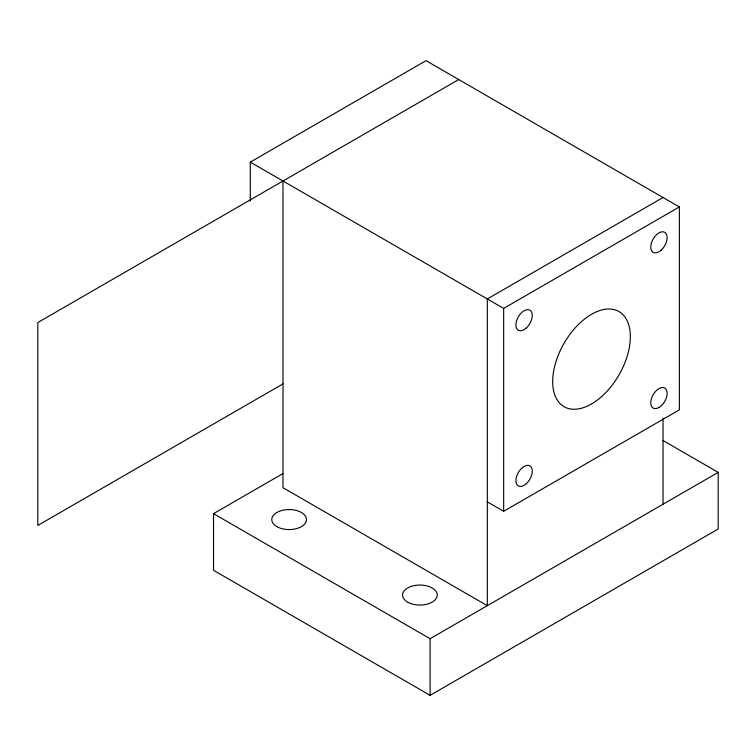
<?xml version="1.0" encoding="UTF-8"?>
<svg xmlns="http://www.w3.org/2000/svg" width="756" height="756" viewBox="0 0 756 756"><rect width="100%" height="100%" fill="white"/><g stroke="black" fill="none" stroke-linecap="round" stroke-linejoin="round"><path stroke-width="1.13" d="M250.293 201.049L250.293 162.124L426.015 60.669L679.379 206.946L679.379 409.846L503.657 511.302L487.318 501.861M458.712 79.541L37.8 322.557L37.8 525.458L282.99 383.897M663.031 197.514L487.318 298.96L487.318 605.679L282.99 487.714L282.99 180.996M250.293 162.124L503.657 308.401L679.379 206.946M663.031 440.521L718.2 472.377L718.2 529.002L430.107 695.331L213.523 570.289L213.523 513.664L282.99 473.558M213.523 513.664L430.107 638.707L718.2 472.377M663.031 418.106L663.031 504.224M503.657 308.401L503.657 511.302M430.107 638.707L430.107 695.331M408.249 602.475A17.341 10.008 0 0 0 436.836 597.174A17.341 10.008 0 0 0 414.581 585.531A17.341 10.008 0 0 0 408.249 602.475M276.857 526.639A17.341 10.008 0 0 0 305.868 522.15A17.341 10.008 0 0 0 284.634 509.894A17.341 10.008 0 0 0 276.857 526.639M526.204 328.085A11.557 6.672 -60 0 0 529.871 310.187A11.557 6.672 -60 0 0 516.197 322.311A11.557 6.672 -60 0 0 526.204 328.085M526.204 483.802A11.557 6.672 -60 0 0 529.871 465.904A11.557 6.672 -60 0 0 516.197 478.028A11.557 6.672 -60 0 0 526.204 483.802M659.109 407.399A11.557 6.672 -60 0 0 665.942 389.132A11.557 6.672 -60 0 0 651.785 397.628A11.557 6.672 -60 0 0 659.109 407.399M661.065 250.236A11.557 6.672 -60 0 0 664.722 232.328A11.557 6.672 -60 0 0 651.048 244.453A11.557 6.672 -60 0 0 661.065 250.236M601.568 396.626A54.904 31.695 -60 0 0 618.966 311.576A54.904 31.695 -60 0 0 554.016 369.174A54.904 31.695 -60 0 0 601.568 396.626"/></g></svg>
